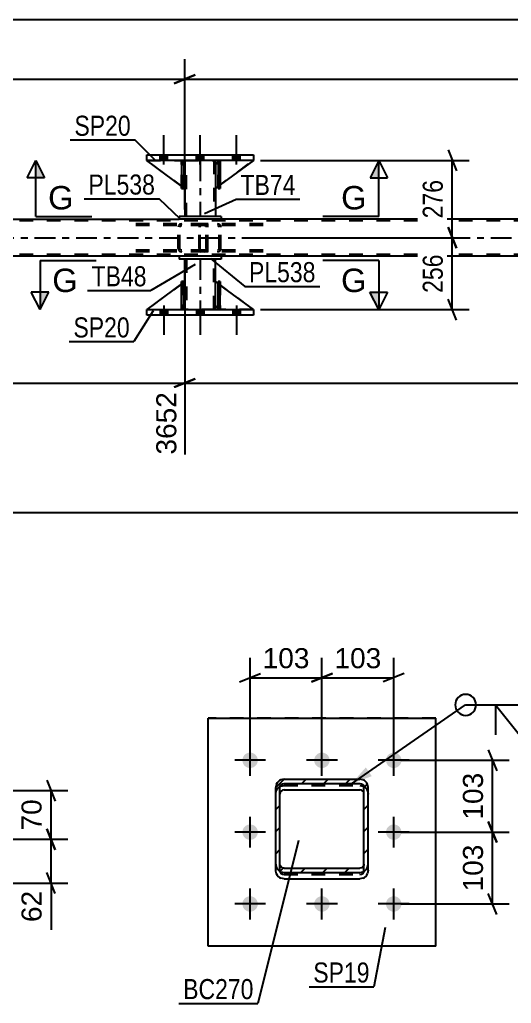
# Model space of a CAD drawing. Header units: millimetres. Extents: x 0 to 841, y 0 to 594.
# Drawn here: x 247.3 to 317.5, y 118 to 258.4 of the extents above; entities that cross this region are included whole.
import ezdxf

# ---------------------------------------------------------------- set-up
doc = ezdxf.new("R2010")
doc.units = ezdxf.units.MM
doc.linetypes.add('DXK_LINE_DOT2', pattern=[3.9198, 1.9599, -1.9599])
doc.linetypes.add('DXK_LINE_DOT3', pattern=[5.9187, 2.979, -0.9799, 0.9799, -0.9799])
doc.styles.add('Arial', font='ARIAL.TTF', dxfattribs={"height": 0.2})
doc.styles.add('Arial Narrow', font='ARIALN.TTF', dxfattribs={"height": 0.2})

# ---------------------------------------------------------------- blocks, each defined once
blk = doc.blocks.new('Part-317306913-5429 - 5330')
at = {"linetype": 'Continuous'}
h = blk.add_hatch(dxfattribs=at)
h.set_pattern_fill('', scale=0.7, style=0, pattern_type=0)
h.set_pattern_definition([(45, (285.0818, 149.9782), (-1.57154, 1.57154), [])])
h.paths.add_polyline_path([(295.88, 149.98), (285.08, 149.98), (284.62, 149.89), (284.23, 149.62), (283.97, 149.23), (283.88, 148.77), (283.88, 137.87), (283.97, 137.41), (284.23, 137.02), (284.62, 136.76), (285.08, 136.66), (295.88, 136.66), (296.34, 136.76), (296.73, 137.02), (296.99, 137.41), (297.08, 137.87), (297.08, 148.77), (296.99, 149.23), (296.73, 149.62), (296.34, 149.89)])
h.paths.add_polyline_path([(296.44, 149), (296.48, 148.77), (296.48, 137.87), (296.44, 137.64), (296.31, 137.45), (296.11, 137.32), (295.88, 137.27), (285.08, 137.27), (284.85, 137.32), (284.66, 137.45), (284.53, 137.64), (284.48, 137.87), (284.48, 148.77), (284.53, 149), (284.66, 149.2), (284.85, 149.33), (285.08, 149.37), (295.88, 149.37), (296.11, 149.33), (296.31, 149.2)])
at = {"color": 2, "linetype": 'Continuous'}
for p, q in [((283.97, 149.23), (283.88, 148.77)), ((284.48, 148.77), (284.53, 149)), ((284.53, 149), (284.66, 149.2)), ((285.08, 149.98), (284.62, 149.89)), ((284.66, 149.2), (284.85, 149.33)), ((284.85, 149.33), (285.08, 149.37)), ((285.08, 149.98), (295.88, 149.98)), ((285.08, 149.37), (295.88, 149.37)), ((296.34, 149.89), (295.88, 149.98)), ((295.88, 149.37), (296.11, 149.33)), ((296.11, 149.33), (296.31, 149.2)), ((296.31, 149.2), (296.44, 149)), ((296.44, 149), (296.48, 148.77)), ((297.08, 148.77), (296.99, 149.23)), ((283.88, 137.87), (283.88, 148.77)), ((284.48, 137.87), (284.48, 148.77)), ((284.53, 148.09), (284.48, 147.86)), ((284.66, 148.29), (284.53, 148.09)), ((284.85, 148.42), (284.66, 148.29)), ((285.08, 148.47), (284.85, 148.42)), ((285.08, 148.47), (295.88, 148.47)), ((296.11, 148.42), (295.88, 148.47)), ((296.31, 148.29), (296.11, 148.42)), ((296.44, 148.09), (296.31, 148.29)), ((296.48, 147.86), (296.44, 148.09)), ((296.48, 137.87), (296.48, 148.77)), ((297.08, 137.87), (297.08, 148.77)), ((283.88, 136.97), (283.88, 137.87)), ((283.88, 137.87), (283.97, 137.41)), ((284.53, 137.64), (284.48, 137.87)), ((284.66, 137.45), (284.53, 137.64)), ((296.44, 137.64), (296.31, 137.45)), ((296.48, 137.87), (296.44, 137.64)), ((296.99, 137.41), (297.08, 137.87)), ((297.08, 136.97), (297.08, 137.87)), ((283.97, 136.51), (283.88, 136.97)), ((284.62, 136.76), (285.08, 136.66)), ((284.85, 137.32), (284.66, 137.45)), ((285.08, 137.27), (284.85, 137.32)), ((285.08, 137.27), (295.88, 137.27)), ((285.08, 136.66), (295.88, 136.66)), ((296.11, 137.32), (295.88, 137.27)), ((295.88, 136.66), (296.34, 136.76)), ((296.31, 137.45), (296.11, 137.32)), ((297.08, 136.97), (296.99, 136.51)), ((285.08, 135.76), (284.62, 135.85)), ((285.08, 135.76), (295.88, 135.76)), ((296.34, 135.85), (295.88, 135.76))]:
    blk.add_line(p, q, dxfattribs=at)
at = {"color": 7, "linetype": 'DXK_LINE_DOT2'}
for p, q in [((284.62, 148.98), (285.08, 149.07)), ((285.08, 149.07), (295.88, 149.07)), ((295.88, 149.07), (296.34, 148.98)), ((283.88, 137.87), (283.88, 148.77)), ((283.88, 147.86), (283.97, 148.33)), ((284.48, 136.97), (284.48, 148.77)), ((296.48, 136.97), (296.48, 148.77)), ((296.99, 148.33), (297.08, 147.86)), ((297.08, 137.87), (297.08, 148.77)), ((284.48, 136.97), (284.53, 136.74)), ((284.53, 136.74), (284.66, 136.54)), ((284.66, 136.54), (284.85, 136.41)), ((284.85, 136.41), (285.08, 136.36)), ((285.08, 136.36), (295.88, 136.36)), ((295.88, 136.36), (296.11, 136.41)), ((296.11, 136.41), (296.31, 136.54)), ((296.31, 136.54), (296.44, 136.74)), ((296.44, 136.74), (296.48, 136.97))]:
    blk.add_line(p, q, dxfattribs=at)
at = {"color": 2, "linetype": 'Continuous'}
for centre, start, end in [((285.09, 148.77), 112.7469, 157.7454), ((295.88, 148.77), 22.2546, 67.2531), ((285.09, 137.87), 202.2546, 247.2531), ((285.09, 136.96), 202.2546, 247.2531), ((295.88, 137.87), 292.7469, 337.7454), ((295.88, 136.96), 292.7469, 337.7454)]:
    blk.add_arc(centre, 1.21, start, end, dxfattribs=at)
at = {"color": 7, "linetype": 'DXK_LINE_DOT2'}
for centre, start, end in [((285.09, 147.87), 112.7469, 157.7454), ((295.88, 147.87), 22.2546, 67.2531)]:
    blk.add_arc(centre, 1.21, start, end, dxfattribs=at)
blk = doc.blocks.new('Part-317306913-5342 - 5330')
at = {"color": 2, "linetype": 'Continuous'}
for p, q in [((274.23, 158.67), (306.73, 158.67)), ((274.23, 126.17), (274.23, 158.67)), ((306.73, 126.17), (306.73, 158.67)), ((306.73, 126.17), (274.23, 126.17))]:
    blk.add_line(p, q, dxfattribs=at)
at = {"color": 7, "linetype": 'DXK_LINE_DOT2'}
for p, q in [((306.73, 158.67), (274.23, 158.67)), ((306.73, 126.17), (274.23, 126.17))]:
    blk.add_line(p, q, dxfattribs=at)
blk = doc.blocks.new('Bolt-317306913-5435 - 5330')
at = {"linetype": 'Continuous'}
for points in [[(280.23, 151.57, -1), (280.23, 153.77, -1)], [(290.48, 151.57, -1), (290.48, 153.77, -1)], [(300.73, 151.57, -1), (300.73, 153.77, -1)], [(280.23, 141.32, -1), (280.23, 143.52, -1)], [(300.73, 141.32, -1), (300.73, 143.52, -1)], [(280.23, 131.07, -1), (280.23, 133.27, -1)], [(290.48, 131.07, -1), (290.48, 133.27, -1)], [(300.73, 131.07, -1), (300.73, 133.27, -1)]]:
    blk.add_hatch(color=1, dxfattribs=at).paths.add_polyline_path(points)
at = {"color": 1, "linetype": 'Continuous'}
for p, q in [((280.23, 150.47), (280.23, 154.87)), ((290.48, 150.47), (290.48, 154.87)), ((300.73, 150.47), (300.73, 154.87)), ((282.43, 152.67), (278.03, 152.67)), ((292.68, 152.67), (288.28, 152.67)), ((302.93, 152.67), (298.53, 152.67)), ((280.23, 140.22), (280.23, 144.62)), ((300.73, 140.22), (300.73, 144.62)), ((282.43, 142.42), (278.03, 142.42)), ((302.93, 142.42), (298.53, 142.42)), ((280.23, 129.97), (280.23, 134.37)), ((290.48, 129.97), (290.48, 134.37)), ((300.73, 129.97), (300.73, 134.37)), ((282.43, 132.17), (278.03, 132.17)), ((292.68, 132.17), (288.28, 132.17)), ((302.93, 132.17), (298.53, 132.17))]:
    blk.add_line(p, q, dxfattribs=at)
blk = doc.blocks.new('Part-317306913-3994 - 3966')
at = {"color": 7, "linetype": 'DXK_LINE_DOT2'}
for p, q in [((273.71, 229.23), (262.85, 229.23)), ((273.71, 228.99), (262.85, 228.99)), ((270, 228.93), (269.96, 228.75)), ((270.22, 228.75), (270.24, 228.84)), ((270.24, 228.84), (270.29, 228.92)), ((270.47, 229.23), (270.28, 229.19)), ((270.29, 228.92), (270.37, 228.97)), ((270.37, 228.97), (270.47, 228.99)), ((273.9, 229.19), (273.71, 229.23)), ((273.71, 228.99), (273.81, 228.97)), ((273.81, 228.97), (273.89, 228.92)), ((273.89, 228.92), (273.94, 228.84)), ((273.94, 228.84), (273.96, 228.75)), ((274.22, 228.75), (274.18, 228.93)), ((269.96, 225.71), (269.96, 228.75)), ((270.22, 225.71), (270.22, 228.75)), ((273.96, 225.71), (273.96, 228.75)), ((274.22, 225.71), (274.22, 228.75)), ((273.71, 225.47), (262.85, 225.47)), ((273.71, 225.23), (262.85, 225.23)), ((269.96, 225.71), (270, 225.52)), ((270.24, 225.62), (270.22, 225.71)), ((270.29, 225.54), (270.24, 225.62)), ((270.28, 225.26), (270.47, 225.23)), ((270.37, 225.49), (270.29, 225.54)), ((270.47, 225.47), (270.37, 225.49)), ((273.81, 225.49), (273.71, 225.47)), ((273.71, 225.23), (273.9, 225.26)), ((273.89, 225.54), (273.81, 225.49)), ((273.94, 225.62), (273.89, 225.54)), ((273.96, 225.71), (273.94, 225.62)), ((274.18, 225.52), (274.22, 225.71))]:
    blk.add_line(p, q, dxfattribs=at)
for centre, start, end in [((270.45, 228.73), 110.7583, 155.6801), ((273.73, 228.73), 24.3199, 69.2417), ((270.45, 225.73), 204.3199, 249.2417), ((273.73, 225.73), 290.7583, 335.6801)]:
    blk.add_arc(centre, 0.496, start, end, dxfattribs=at)
blk = doc.blocks.new('Part-317306913-4002 - 3966')
at = {"color": 7, "linetype": 'DXK_LINE_DOT2'}
for p, q in [((272.98, 228.93), (272.96, 228.75)), ((273.03, 229.09), (272.98, 228.93)), ((273.12, 229.19), (273.03, 229.09)), ((273.09, 228.75), (273.1, 228.84)), ((273.1, 228.84), (273.13, 228.92)), ((273.23, 229.23), (273.12, 229.19)), ((273.13, 228.92), (273.17, 228.97)), ((273.17, 228.97), (273.23, 228.99)), ((282.09, 229.23), (273.23, 229.23)), ((282.09, 228.99), (273.23, 228.99)), ((274.22, 228.99), (274.22, 229.23)), ((275.75, 229.19), (275.56, 229.23)), ((275.56, 228.99), (275.66, 228.97)), ((275.66, 228.97), (275.74, 228.92)), ((275.74, 228.92), (275.79, 228.84)), ((275.79, 228.84), (275.81, 228.75)), ((276.06, 228.75), (276.03, 228.93)), ((272.96, 225.71), (272.96, 228.75)), ((273.09, 225.71), (273.09, 228.75)), ((275.81, 225.71), (275.81, 228.75)), ((276.06, 225.71), (276.06, 228.75)), ((272.96, 225.71), (272.98, 225.52)), ((272.98, 225.52), (273.03, 225.37)), ((273.03, 225.37), (273.12, 225.26)), ((273.1, 225.62), (273.09, 225.71)), ((273.13, 225.54), (273.1, 225.62)), ((273.12, 225.26), (273.23, 225.23)), ((273.17, 225.49), (273.13, 225.54)), ((273.23, 225.47), (273.17, 225.49)), ((282.09, 225.47), (273.23, 225.47)), ((282.09, 225.23), (273.23, 225.23)), ((274.22, 225.23), (274.22, 225.47)), ((275.66, 225.49), (275.56, 225.47)), ((275.56, 225.23), (275.75, 225.26)), ((275.74, 225.54), (275.66, 225.49)), ((275.79, 225.62), (275.74, 225.54)), ((275.81, 225.71), (275.79, 225.62)), ((276.03, 225.52), (276.06, 225.71))]:
    blk.add_line(p, q, dxfattribs=at)
for centre, start, end in [((275.58, 228.73), 23.8494, 68.8059), ((275.58, 225.72), 291.1941, 336.1506)]:
    blk.add_arc(centre, 0.492, start, end, dxfattribs=at)
blk = doc.blocks.new('Part-317306913-4006 - 3966')
at = {"color": 2, "linetype": 'Continuous'}
for p, q in [((275.98, 238.27), (275.66, 238.27)), ((275.66, 238.27), (275.66, 234.27)), ((275.98, 238.27), (275.98, 238.27)), ((275.98, 238.27), (275.98, 234.27)), ((275.98, 234.27), (275.66, 234.27))]:
    blk.add_line(p, q, dxfattribs=at)
at = {"color": 7, "linetype": 'DXK_LINE_DOT2'}
for p, q in [((275.66, 238.27), (275.66, 237.67)), ((275.66, 238.27), (275.66, 238.27)), ((275.98, 237.67), (275.66, 237.67)), ((275.66, 237.67), (275.66, 234.27)), ((275.98, 237.67), (275.98, 238.27)), ((275.98, 238.27), (275.98, 238.27)), ((275.98, 234.27), (275.98, 237.67))]:
    blk.add_line(p, q, dxfattribs=at)
blk = doc.blocks.new('Part-317306913-4007 - 3966')
at = {"color": 2, "linetype": 'Continuous'}
for p, q in [((270.78, 238.27), (270.46, 238.27)), ((270.46, 238.27), (270.46, 234.27)), ((270.78, 238.27), (270.78, 238.27)), ((270.78, 238.27), (270.78, 234.27)), ((270.78, 234.27), (270.46, 234.27))]:
    blk.add_line(p, q, dxfattribs=at)
at = {"color": 7, "linetype": 'DXK_LINE_DOT2'}
for p, q in [((270.46, 238.27), (270.46, 237.67)), ((270.46, 238.27), (270.46, 238.27)), ((270.78, 237.67), (270.46, 237.67)), ((270.46, 237.67), (270.46, 234.27)), ((270.78, 237.67), (270.78, 238.27)), ((270.78, 238.27), (270.78, 238.27)), ((270.78, 234.27), (270.78, 237.67))]:
    blk.add_line(p, q, dxfattribs=at)
blk = doc.blocks.new('Part-317306913-4008 - 3966')
at = {"color": 7, "linetype": 'DXK_LINE_DOT2'}
for p, q in [((275.66, 237.67), (275.66, 238.27)), ((275.66, 238.27), (275.66, 238.27)), ((275.66, 238.27), (275.66, 234.27)), ((275.66, 238.27), (275.98, 238.27)), ((275.66, 234.27), (275.66, 237.67)), ((275.66, 237.67), (275.98, 237.67)), ((275.98, 238.27), (275.98, 237.67)), ((275.98, 234.27), (275.98, 238.27)), ((275.98, 237.67), (275.98, 234.27)), ((275.66, 234.27), (275.98, 234.27))]:
    blk.add_line(p, q, dxfattribs=at)
blk = doc.blocks.new('Part-317306913-4009 - 3966')
at = {"color": 7, "linetype": 'DXK_LINE_DOT2'}
for p, q in [((270.46, 237.67), (270.46, 238.27)), ((270.46, 238.27), (270.46, 238.27)), ((270.46, 238.27), (270.46, 234.27)), ((270.46, 238.27), (270.78, 238.27)), ((270.46, 234.27), (270.46, 237.67)), ((270.46, 237.67), (270.78, 237.67)), ((270.78, 238.27), (270.78, 237.67)), ((270.78, 234.27), (270.78, 238.27)), ((270.78, 237.67), (270.78, 234.27)), ((270.46, 234.27), (270.78, 234.27))]:
    blk.add_line(p, q, dxfattribs=at)
blk = doc.blocks.new('Part-317306913-4074 - 3966')
at = {"color": 7, "linetype": 'DXK_LINE_DOT2'}
for p, q in [((270.78, 220.99), (270.46, 220.99)), ((270.46, 217.59), (270.46, 220.99)), ((270.46, 216.99), (270.46, 220.99)), ((270.78, 220.99), (270.78, 217.59)), ((270.78, 216.99), (270.78, 220.99)), ((270.78, 217.59), (270.46, 217.59)), ((270.46, 216.99), (270.46, 217.59)), ((270.78, 217.59), (270.78, 216.99)), ((270.78, 216.99), (270.46, 216.99)), ((270.78, 216.99), (270.78, 216.99))]:
    blk.add_line(p, q, dxfattribs=at)
blk = doc.blocks.new('Part-317306913-4010 - 3966')
at = {"color": 2, "linetype": 'Continuous'}
for p, q in [((270.46, 234.6), (265.5, 238.27)), ((270.46, 238.11), (270.3, 238.27)), ((270.9, 237.67), (270.78, 237.79)), ((270.9, 237.67), (270.9, 237.67)), ((270.9, 234.27), (270.9, 237.67)), ((270.78, 234.36), (270.9, 234.27)), ((270.9, 234.27), (270.9, 234.27))]:
    blk.add_line(p, q, dxfattribs=at)
at = {"color": 7, "linetype": 'DXK_LINE_DOT2'}
for p, q in [((270.3, 238.27), (265.5, 238.27)), ((265.5, 238.27), (265.5, 238.27)), ((270.3, 238.27), (270.9, 237.67)), ((270.78, 237.79), (270.46, 238.11)), ((270.9, 237.67), (270.9, 234.27)), ((270.78, 234.36), (270.46, 234.6))]:
    blk.add_line(p, q, dxfattribs=at)
blk = doc.blocks.new('Part-317306913-4075 - 3966')
at = {"color": 2, "linetype": 'Continuous'}
for p, q in [((270.46, 220.66), (265.5, 216.99)), ((270.9, 220.99), (270.78, 220.89)), ((270.9, 217.59), (270.9, 220.99)), ((270.9, 217.59), (270.78, 217.46)), ((270.9, 217.59), (270.9, 217.59)), ((270.46, 217.14), (270.3, 216.99))]:
    blk.add_line(p, q, dxfattribs=at)
at = {"color": 7, "linetype": 'DXK_LINE_DOT2'}
for p, q in [((270.78, 220.89), (270.46, 220.66)), ((270.9, 217.59), (270.9, 220.99)), ((270.9, 217.59), (270.3, 216.99)), ((265.5, 216.99), (265.5, 216.99)), ((265.5, 216.99), (270.3, 216.99)), ((270.78, 217.46), (270.46, 217.14))]:
    blk.add_line(p, q, dxfattribs=at)
blk = doc.blocks.new('Part-317306913-4011 - 3966')
at = {"color": 7, "linetype": 'DXK_LINE_DOT2'}
for p, q in [((270.9, 234.27), (265.5, 238.27)), ((265.5, 238.27), (270.3, 238.27)), ((270.3, 238.27), (270.9, 237.67)), ((270.9, 237.67), (270.3, 238.27)), ((270.9, 237.67), (270.9, 234.27)), ((270.9, 237.67), (270.9, 237.67)), ((270.9, 237.67), (270.9, 234.27))]:
    blk.add_line(p, q, dxfattribs=at)
blk = doc.blocks.new('Part-317306913-4076 - 3966')
at = {"color": 7, "linetype": 'DXK_LINE_DOT2'}
for p, q in [((270.9, 220.99), (265.5, 216.99)), ((270.9, 217.59), (270.9, 220.99)), ((270.9, 220.99), (270.9, 217.59)), ((270.3, 216.99), (270.9, 217.59)), ((270.9, 217.59), (270.3, 216.99)), ((270.9, 217.59), (270.9, 217.59)), ((265.5, 216.99), (270.3, 216.99))]:
    blk.add_line(p, q, dxfattribs=at)
blk = doc.blocks.new('Part-317306913-4077 - 3966')
at = {"color": 2, "linetype": 'Continuous'}
for p, q in [((275.3, 217.59), (275.3, 220.99)), ((275.3, 220.99), (275.66, 220.73)), ((280.7, 216.99), (275.98, 220.49)), ((275.66, 217.23), (275.3, 217.59))]:
    blk.add_line(p, q, dxfattribs=at)
at = {"color": 7, "linetype": 'DXK_LINE_DOT2'}
for p, q in [((275.98, 220.49), (275.66, 220.73)), ((275.66, 217.23), (275.9, 216.99)), ((275.9, 216.99), (280.7, 216.99))]:
    blk.add_line(p, q, dxfattribs=at)
blk = doc.blocks.new('Part-317306913-4078 - 3966')
at = {"color": 7, "linetype": 'DXK_LINE_DOT2'}
for p, q in [((275.3, 217.59), (275.3, 220.99)), ((275.3, 220.99), (280.7, 216.99)), ((275.9, 216.99), (275.3, 217.59)), ((280.7, 216.99), (275.9, 216.99))]:
    blk.add_line(p, q, dxfattribs=at)
blk = doc.blocks.new('Part-317306913-4083 - 3966')
at = {"color": 2, "linetype": 'Continuous'}
for p, q in [((270.9, 238.27), (270.9, 237.67)), ((275.3, 238.27), (275.3, 237.67)), ((270.9, 234.27), (270.9, 230.27)), ((275.3, 234.27), (275.3, 230.27))]:
    blk.add_line(p, q, dxfattribs=at)
at = {"color": 7, "linetype": 'DXK_LINE_DOT2'}
for p, q in [((270.9, 238.27), (275.3, 238.27)), ((270.9, 237.67), (270.9, 234.27)), ((271.14, 230.27), (271.14, 238.27)), ((275.06, 238.27), (275.06, 230.27)), ((275.3, 237.67), (275.3, 234.27)), ((275.3, 230.27), (270.9, 230.27))]:
    blk.add_line(p, q, dxfattribs=at)
at = {"color": 7, "linetype": 'DXK_LINE_DOT3'}
blk.add_line((273.1, 238.27), (273.1, 230.27), dxfattribs=at)
blk = doc.blocks.new('Part-317306913-4114 - 3966')
at = {"color": 2, "linetype": 'Continuous'}
for p, q in [((276.1, 230.27), (270.1, 230.27)), ((270.1, 230.27), (270.1, 229.87)), ((276.1, 230.27), (276.1, 229.87)), ((276.1, 229.87), (270.1, 229.87))]:
    blk.add_line(p, q, dxfattribs=at)
blk = doc.blocks.new('Part-317306913-4119 - 3966')
at = {"color": 2, "linetype": 'Continuous'}
for p, q in [((276.1, 224.59), (270.1, 224.59)), ((270.1, 224.59), (270.1, 224.19)), ((276.1, 224.59), (276.1, 224.19)), ((276.1, 224.19), (270.1, 224.19))]:
    blk.add_line(p, q, dxfattribs=at)
blk = doc.blocks.new('Part-317306913-4124 - 3966')
at = {"color": 2, "linetype": 'Continuous'}
for p, q in [((270.9, 220.99), (270.9, 224.19)), ((275.3, 220.99), (275.3, 224.19)), ((270.9, 216.99), (270.9, 217.59)), ((275.3, 217.59), (275.3, 216.99))]:
    blk.add_line(p, q, dxfattribs=at)
at = {"color": 7, "linetype": 'DXK_LINE_DOT2'}
for p, q in [((275.3, 224.19), (270.9, 224.19)), ((271.14, 224.19), (271.14, 216.99)), ((275.06, 216.99), (275.06, 224.19)), ((270.9, 217.59), (270.9, 220.99)), ((275.3, 217.59), (275.3, 220.99)), ((275.3, 216.99), (270.9, 216.99))]:
    blk.add_line(p, q, dxfattribs=at)
at = {"color": 7, "linetype": 'DXK_LINE_DOT3'}
blk.add_line((273.1, 224.19), (273.1, 216.99), dxfattribs=at)
blk = doc.blocks.new('Part-317306913-4125 - 3966')
at = {"color": 2, "linetype": 'Continuous'}
for p, q in [((275.66, 216.99), (275.66, 220.99)), ((275.66, 220.99), (275.98, 220.99)), ((275.98, 216.99), (275.98, 220.99)), ((275.66, 216.99), (275.66, 216.99)), ((275.98, 216.99), (275.66, 216.99))]:
    blk.add_line(p, q, dxfattribs=at)
at = {"color": 7, "linetype": 'DXK_LINE_DOT2'}
for p, q in [((275.66, 220.99), (275.66, 217.59)), ((275.98, 217.59), (275.98, 220.99)), ((275.66, 217.59), (275.66, 216.99)), ((275.66, 217.59), (275.98, 217.59)), ((275.98, 216.99), (275.98, 217.59)), ((275.66, 216.99), (275.66, 216.99)), ((275.66, 216.99), (275.66, 216.99)), ((275.98, 216.99), (275.98, 216.99))]:
    blk.add_line(p, q, dxfattribs=at)
blk = doc.blocks.new('Part-317306913-4126 - 3966')
at = {"color": 2, "linetype": 'Continuous'}
for p, q in [((270.46, 216.99), (270.46, 220.99)), ((270.46, 220.99), (270.78, 220.99)), ((270.78, 216.99), (270.78, 220.99)), ((270.46, 216.99), (270.46, 216.99)), ((270.78, 216.99), (270.46, 216.99))]:
    blk.add_line(p, q, dxfattribs=at)
at = {"color": 7, "linetype": 'DXK_LINE_DOT2'}
for p, q in [((270.46, 220.99), (270.46, 217.59)), ((270.78, 217.59), (270.78, 220.99)), ((270.46, 217.59), (270.46, 216.99)), ((270.46, 217.59), (270.78, 217.59)), ((270.78, 216.99), (270.78, 217.59)), ((270.46, 216.99), (270.46, 216.99)), ((270.46, 216.99), (270.46, 216.99)), ((270.78, 216.99), (270.78, 216.99))]:
    blk.add_line(p, q, dxfattribs=at)
blk = doc.blocks.new('Part-317306913-4127 - 3966')
at = {"color": 7, "linetype": 'DXK_LINE_DOT2'}
for p, q in [((275.98, 220.99), (275.66, 220.99)), ((275.66, 217.59), (275.66, 220.99)), ((275.66, 216.99), (275.66, 220.99)), ((275.98, 220.99), (275.98, 217.59)), ((275.98, 216.99), (275.98, 220.99)), ((275.98, 217.59), (275.66, 217.59)), ((275.66, 216.99), (275.66, 217.59)), ((275.98, 217.59), (275.98, 216.99)), ((275.98, 216.99), (275.66, 216.99)), ((275.98, 216.99), (275.98, 216.99))]:
    blk.add_line(p, q, dxfattribs=at)
blk = doc.blocks.new('Part-317306913-4128 - 3966')
at = {"color": 2, "linetype": 'Continuous'}
for p, q in [((275.66, 238.02), (275.3, 237.67)), ((275.3, 237.67), (275.3, 234.27)), ((280.7, 238.27), (275.98, 234.77)), ((275.3, 234.27), (275.66, 234.53))]:
    blk.add_line(p, q, dxfattribs=at)
at = {"color": 7, "linetype": 'DXK_LINE_DOT2'}
for p, q in [((275.9, 238.27), (275.66, 238.02)), ((280.7, 238.27), (275.9, 238.27)), ((280.7, 238.27), (280.7, 238.27)), ((280.7, 238.27), (280.7, 238.27)), ((275.98, 234.77), (275.66, 234.53))]:
    blk.add_line(p, q, dxfattribs=at)
blk = doc.blocks.new('Part-317306913-4129 - 3966')
at = {"color": 7, "linetype": 'DXK_LINE_DOT2'}
for p, q in [((275.9, 238.27), (275.3, 237.67)), ((275.3, 234.27), (280.7, 238.27)), ((275.3, 237.67), (275.3, 234.27)), ((280.7, 238.27), (275.9, 238.27))]:
    blk.add_line(p, q, dxfattribs=at)
blk = doc.blocks.new('Part-317306913-4134 - 3966')
at = {"color": 2, "linetype": 'Continuous'}
for p, q in [((265.5, 216.99), (265.5, 216.99)), ((265.5, 216.19), (265.5, 216.99)), ((265.5, 216.99), (280.7, 216.99)), ((265.5, 216.19), (265.5, 216.19)), ((280.7, 216.19), (265.5, 216.19)), ((280.7, 216.99), (280.7, 216.99)), ((280.7, 216.99), (280.7, 216.19)), ((280.7, 216.19), (280.7, 216.19))]:
    blk.add_line(p, q, dxfattribs=at)
at = {"color": 7, "linetype": 'DXK_LINE_DOT2'}
for p, q in [((265.5, 216.19), (265.5, 216.99)), ((280.7, 216.99), (280.7, 216.19))]:
    blk.add_line(p, q, dxfattribs=at)
blk = doc.blocks.new('Part-317306913-4139 - 3966')
at = {"color": 2, "linetype": 'Continuous'}
for p, q in [((265.5, 238.27), (265.5, 239.07)), ((265.5, 239.07), (280.7, 239.07)), ((280.7, 239.07), (280.7, 238.27)), ((280.7, 238.27), (265.5, 238.27))]:
    blk.add_line(p, q, dxfattribs=at)
blk = doc.blocks.new('Part-317306913-4186 - 3966')
at = {"color": 2, "linetype": 'Continuous'}
for p, q in [((124.89, 229.87), (270.1, 229.87)), ((440.37, 229.87), (276.1, 229.87)), ((707.89, 224.59), (124.89, 224.59))]:
    blk.add_line(p, q, dxfattribs=at)
at = {"color": 7, "linetype": 'DXK_LINE_DOT2'}
for p, q in [((707.89, 229.63), (124.89, 229.63)), ((276.1, 229.87), (270.1, 229.87)), ((707.89, 224.83), (124.89, 224.83))]:
    blk.add_line(p, q, dxfattribs=at)
at = {"color": 7, "linetype": 'DXK_LINE_DOT3'}
blk.add_line((125.18, 227.23), (707.89, 227.23), dxfattribs=at)
blk = doc.blocks.new('Bolt-317306913-4244 - 3966')
at = {"linetype": 'Continuous'}
for points in [[(267.38, 216.19), (268.42, 216.19), (268.42, 216.99), (267.38, 216.99)], [(267.38, 216.19), (268.42, 216.19), (268.42, 216.99), (267.38, 216.99)], [(267.38, 216.19), (268.42, 216.19), (268.42, 216.99), (267.38, 216.99)], [(272.58, 216.19), (273.62, 216.19), (273.62, 216.99), (272.58, 216.99)], [(272.58, 216.19), (273.62, 216.19), (273.62, 216.99), (272.58, 216.99)], [(277.78, 216.19), (278.82, 216.19), (278.82, 216.99), (277.78, 216.99)], [(277.78, 216.19), (278.82, 216.19), (278.82, 216.99), (277.78, 216.99)], [(277.78, 216.19), (278.82, 216.19), (278.82, 216.99), (277.78, 216.99)]]:
    blk.add_hatch(color=1, dxfattribs=at).paths.add_polyline_path(points)
at = {"color": 1, "linetype": 'Continuous'}
for p, q in [((267.9, 217.59), (267.9, 213.39)), ((267.9, 217.59), (267.9, 213.39)), ((267.9, 217.59), (267.9, 213.39)), ((273.1, 217.59), (273.1, 213.39)), ((273.1, 217.59), (273.1, 213.39)), ((278.3, 217.59), (278.3, 213.39)), ((278.3, 217.59), (278.3, 213.39)), ((278.3, 217.59), (278.3, 213.39)), ((267.38, 216.99), (267.38, 216.19)), ((267.38, 216.99), (267.38, 216.19)), ((267.38, 216.99), (267.38, 216.19)), ((268.42, 216.99), (268.42, 216.19)), ((268.42, 216.99), (268.42, 216.19)), ((268.42, 216.99), (268.42, 216.19)), ((272.58, 216.99), (272.58, 216.19)), ((272.58, 216.99), (272.58, 216.19)), ((273.62, 216.99), (273.62, 216.19)), ((273.62, 216.99), (273.62, 216.19)), ((277.78, 216.99), (277.78, 216.19)), ((277.78, 216.99), (277.78, 216.19)), ((277.78, 216.99), (277.78, 216.19)), ((278.82, 216.99), (278.82, 216.19)), ((278.82, 216.99), (278.82, 216.19)), ((278.82, 216.99), (278.82, 216.19))]:
    blk.add_line(p, q, dxfattribs=at)
blk = doc.blocks.new('Bolt-317306913-4245 - 3966')
at = {"linetype": 'Continuous'}
for points in [[(268.42, 239.07), (267.38, 239.07), (267.38, 238.27), (268.42, 238.27)], [(268.42, 239.07), (267.38, 239.07), (267.38, 238.27), (268.42, 238.27)], [(268.42, 239.07), (267.38, 239.07), (267.38, 238.27), (268.42, 238.27)], [(273.62, 239.07), (272.58, 239.07), (272.58, 238.27), (273.62, 238.27)], [(273.62, 239.07), (272.58, 239.07), (272.58, 238.27), (273.62, 238.27)], [(278.82, 239.07), (277.78, 239.07), (277.78, 238.27), (278.82, 238.27)], [(278.82, 239.07), (277.78, 239.07), (277.78, 238.27), (278.82, 238.27)], [(278.82, 239.07), (277.78, 239.07), (277.78, 238.27), (278.82, 238.27)]]:
    blk.add_hatch(color=1, dxfattribs=at).paths.add_polyline_path(points)
at = {"color": 1, "linetype": 'Continuous'}
for p, q in [((267.9, 237.67), (267.9, 241.87)), ((267.9, 237.67), (267.9, 241.87)), ((267.9, 237.67), (267.9, 241.87)), ((273.1, 237.67), (273.1, 241.87)), ((273.1, 237.67), (273.1, 241.87)), ((278.3, 237.67), (278.3, 241.87)), ((278.3, 237.67), (278.3, 241.87)), ((278.3, 237.67), (278.3, 241.87)), ((267.38, 238.27), (267.38, 239.07)), ((267.38, 238.27), (267.38, 239.07)), ((267.38, 238.27), (267.38, 239.07)), ((268.42, 238.27), (268.42, 239.07)), ((268.42, 238.27), (268.42, 239.07)), ((268.42, 238.27), (268.42, 239.07)), ((272.58, 238.27), (272.58, 239.07)), ((272.58, 238.27), (272.58, 239.07)), ((273.62, 238.27), (273.62, 239.07)), ((273.62, 238.27), (273.62, 239.07)), ((277.78, 238.27), (277.78, 239.07)), ((277.78, 238.27), (277.78, 239.07)), ((277.78, 238.27), (277.78, 239.07)), ((278.82, 238.27), (278.82, 239.07)), ((278.82, 238.27), (278.82, 239.07)), ((278.82, 238.27), (278.82, 239.07))]:
    blk.add_line(p, q, dxfattribs=at)
blk = doc.blocks.new('StraightDimension-317306913-5507 - 5330')
at = {"color": 7, "linetype": 'Continuous'}
for p, q in [((290.48, 153.67), (290.48, 167.31)), ((300.73, 153.67), (300.73, 167.31)), ((288.98, 163.86), (291.98, 165.06)), ((290.48, 164.46), (300.73, 164.46)), ((302.23, 165.06), (299.23, 163.86))]:
    blk.add_line(p, q, dxfattribs=at)
at = {"color": 0}
blk.add_wipeout([(299.54, 165.21), (299.54, 169.41), (291.67, 169.41), (291.67, 165.21)], dxfattribs=at)
at = {"color": 3, "style": 'Arial'}
blk.add_text('103', height=2.865, dxfattribs=at).set_placement((292.27, 165.81))
blk = doc.blocks.new('StraightDimension-317306913-5508 - 5330')
at = {"color": 7, "linetype": 'Continuous'}
for p, q in [((280.23, 153.67), (280.23, 167.31)), ((290.48, 153.67), (290.48, 167.31)), ((278.73, 163.86), (281.73, 165.06)), ((280.23, 164.46), (290.48, 164.46)), ((291.98, 165.06), (288.98, 163.86))]:
    blk.add_line(p, q, dxfattribs=at)
at = {"color": 0}
blk.add_wipeout([(289.29, 165.21), (289.29, 169.41), (281.42, 169.41), (281.42, 165.21)], dxfattribs=at)
at = {"color": 3, "style": 'Arial'}
blk.add_text('103', height=2.865, dxfattribs=at).set_placement((282.02, 165.81))
blk = doc.blocks.new('StraightDimension-317306913-5532 - 5330')
at = {"color": 7, "linetype": 'Continuous'}
for p, q in [((314.22, 154.17), (315.42, 151.17)), ((301.73, 152.67), (317.22, 152.67)), ((314.82, 142.42), (314.82, 152.67)), ((315.42, 140.92), (314.22, 143.92)), ((301.73, 142.42), (317.22, 142.42))]:
    blk.add_line(p, q, dxfattribs=at)
at = {"color": 0}
blk.add_wipeout([(314.07, 151.48), (309.87, 151.48), (309.87, 143.61), (314.07, 143.61)], dxfattribs=at)
at = {"color": 3, "style": 'Arial'}
blk.add_text('103', height=2.865, rotation=90.0002, dxfattribs=at).set_placement((313.47, 144.21))
blk = doc.blocks.new('StraightDimension-317306913-5533 - 5330')
at = {"color": 7, "linetype": 'Continuous'}
for p, q in [((314.22, 143.92), (315.42, 140.92)), ((301.73, 142.42), (317.22, 142.42)), ((314.82, 132.17), (314.82, 142.42)), ((315.42, 130.67), (314.22, 133.67)), ((301.73, 132.17), (317.22, 132.17))]:
    blk.add_line(p, q, dxfattribs=at)
at = {"color": 0}
blk.add_wipeout([(314.07, 141.23), (309.87, 141.23), (309.87, 133.36), (314.07, 133.36)], dxfattribs=at)
at = {"color": 3, "style": 'Arial'}
blk.add_text('103', height=2.865, rotation=90.0002, dxfattribs=at).set_placement((313.47, 133.96))
blk = doc.blocks.new('StraightDimension-317306913-24555 - 3966')
at = {"color": 7, "linetype": 'Continuous'}
for p, q in [((308.48, 228.73), (309.68, 225.73)), ((280.2, 227.23), (311.48, 227.23)), ((309.08, 216.99), (309.08, 227.23)), ((309.68, 215.49), (308.48, 218.49)), ((281.7, 216.99), (311.48, 216.99))]:
    blk.add_line(p, q, dxfattribs=at)
at = {"color": 0}
blk.add_wipeout([(308.33, 225.45), (304.13, 225.45), (304.13, 218.77), (308.33, 218.77)], dxfattribs=at)
at = {"color": 3, "style": 'Arial Narrow'}
blk.add_text('256', height=2.863, rotation=90.0002, dxfattribs=at).set_placement((307.73, 219.37))
blk = doc.blocks.new('StraightDimension-317306913-4271 - 3966')
at = {"color": 7, "linetype": 'Continuous'}
blk.add_line((124.33, 258.36), (716.51, 258.36), dxfattribs=at)
blk = doc.blocks.new('StraightDimension-317306913-4323 - 3966')
at = {"color": 7, "linetype": 'Continuous'}
for p, q in [((270.9, 231.27), (270.9, 252.72)), ((272.4, 250.47), (269.4, 249.27)), ((270.9, 249.87), (441.17, 249.87))]:
    blk.add_line(p, q, dxfattribs=at)
blk = doc.blocks.new('StraightDimension-317306913-4454 - 3966')
at = {"color": 7, "linetype": 'Continuous'}
blk.add_line((123.69, 188.01), (717.15, 188.01), dxfattribs=at)
blk = doc.blocks.new('StraightDimension-317306913-4333 - 3966')
at = {"color": 7, "linetype": 'Continuous'}
for p, q in [((124.83, 230), (124.83, 252.72)), ((270.9, 231.27), (270.9, 252.72)), ((126.33, 250.47), (123.33, 249.27)), ((124.83, 249.87), (270.9, 249.87)), ((269.4, 249.27), (272.4, 250.47))]:
    blk.add_line(p, q, dxfattribs=at)
at = {"color": 0}
blk.add_wipeout([(202.91, 250.62), (202.91, 254.82), (192.82, 254.82), (192.82, 250.62)], dxfattribs=at)
at = {"color": 3, "style": 'Arial'}
blk.add_text('3652', height=2.865, dxfattribs=at).set_placement((193.42, 251.22))
blk = doc.blocks.new('StraightDimension-317306913-4367 - 3966')
at = {"color": 7, "linetype": 'Continuous'}
for p, q in [((270.9, 223.19), (270.9, 196.3)), ((272.4, 207.1), (269.4, 205.9)), ((270.9, 206.5), (441.17, 206.5))]:
    blk.add_line(p, q, dxfattribs=at)
blk = doc.blocks.new('StraightDimension-317306913-4377 - 3966')
at = {"color": 7, "linetype": 'Continuous'}
for p, q in [((124.83, 224.07), (124.83, 202.97)), ((270.9, 223.19), (270.9, 196.3)), ((126.33, 207.1), (123.33, 205.9)), ((124.83, 206.5), (270.9, 206.5)), ((269.4, 205.9), (272.4, 207.1))]:
    blk.add_line(p, q, dxfattribs=at)
at = {"color": 0}
blk.add_wipeout([(202.91, 207.25), (202.91, 211.45), (192.82, 211.45), (192.82, 207.25)], dxfattribs=at)
at = {"color": 3, "style": 'Arial'}
blk.add_text('3652', height=2.865, dxfattribs=at).set_placement((193.42, 207.85))
at = {"color": 0, "linetype": 'Continuous'}
for points in [[(124.23, 205.8), (120.03, 205.8), (120.03, 202.37), (124.23, 202.37)], [(270.3, 205.8), (266.1, 205.8), (266.1, 195.7), (270.3, 195.7)]]:
    blk.add_wipeout(points, dxfattribs=at)
at = {"color": 3, "linetype": 'Continuous', "style": 'Arial'}
for s, height, p in [('0', 2.87, (123.63, 202.97)), ('3652', 2.865, (269.7, 196.3))]:
    blk.add_text(s, height=height, rotation=90.0002, dxfattribs=at).set_placement(p)
blk = doc.blocks.new('StraightDimension-317306913-24554 - 3966')
at = {"color": 7, "linetype": 'Continuous'}
for p, q in [((308.48, 239.77), (309.68, 236.77)), ((281.7, 238.27), (311.48, 238.27)), ((309.08, 227.23), (309.08, 238.27)), ((309.68, 225.73), (308.48, 228.73)), ((280.2, 227.23), (311.48, 227.23))]:
    blk.add_line(p, q, dxfattribs=at)
at = {"color": 0}
blk.add_wipeout([(308.33, 236.09), (304.13, 236.09), (304.13, 229.41), (308.33, 229.41)], dxfattribs=at)
at = {"color": 3, "style": 'Arial Narrow'}
blk.add_text('276', height=2.863, rotation=90.0002, dxfattribs=at).set_placement((307.73, 230.01))
blk = doc.blocks.new('StraightDimension-317306913-5278 - 5039')
at = {"color": 7, "linetype": 'Continuous'}
for p, q in [((251.22, 149.86), (252.42, 146.86)), ((207.91, 148.36), (254.22, 148.36)), ((251.82, 141.4), (251.82, 148.36)), ((252.42, 139.9), (251.22, 142.9)), ((233.22, 141.4), (254.22, 141.4))]:
    blk.add_line(p, q, dxfattribs=at)
at = {"color": 0}
blk.add_wipeout([(251.07, 147.7), (246.87, 147.7), (246.87, 142.05), (251.07, 142.05)], dxfattribs=at)
at = {"color": 3, "style": 'Arial'}
blk.add_text('70', height=2.865, rotation=90.0002, dxfattribs=at).set_placement((250.47, 142.65))
blk = doc.blocks.new('StraightDimension-317306913-5292 - 5039')
at = {"color": 7, "linetype": 'Continuous'}
for p, q in [((251.22, 142.9), (252.42, 139.9)), ((233.22, 141.4), (254.22, 141.4)), ((251.82, 135.16), (251.82, 141.4)), ((252.42, 133.66), (251.22, 136.66)), ((207.91, 135.16), (254.22, 135.16)), ((251.82, 135.16), (251.82, 128.46)), ((251.82, 135.16), (251.82, 128.46))]:
    blk.add_line(p, q, dxfattribs=at)
at = {"color": 0}
blk.add_wipeout([(251.07, 134.63), (246.87, 134.63), (246.87, 128.99), (251.07, 128.99)], dxfattribs=at)
at = {"color": 3, "style": 'Arial'}
blk.add_text('62', height=2.865, rotation=90.0002, dxfattribs=at).set_placement((250.47, 129.59))
blk = doc.blocks.new('Mark-317306913-5425 - 5330')
at = {"color": 0}
blk.add_wipeout([(280.73, 118.59), (280.73, 121.59), (270.68, 121.59), (270.68, 118.59)], dxfattribs=at)
blk.add_wipeout([(280.73, 118.59), (280.73, 121.59), (270.68, 121.59), (270.68, 118.59)], dxfattribs=at)
at = {"color": 30, "linetype": 'Continuous'}
for p in [(287.14, 141.24), (270.08, 117.99)]:
    blk.add_line(p, (281.33, 117.99), dxfattribs=at)
at = {"color": 3, "style": 'Arial Narrow'}
blk.add_text('BC270', height=2.863, dxfattribs=at).set_placement((270.68, 118.59))
blk = doc.blocks.new('Mark-317306913-5338 - 5330')
at = {"color": 0}
blk.add_wipeout([(297.29, 120.96), (297.29, 123.96), (289.25, 123.96), (289.25, 120.96)], dxfattribs=at)
blk.add_wipeout([(297.29, 120.96), (297.29, 123.96), (289.25, 123.96), (289.25, 120.96)], dxfattribs=at)
at = {"color": 30, "linetype": 'Continuous'}
for p in [(299.49, 128.81), (288.65, 120.36)]:
    blk.add_line(p, (297.89, 120.36), dxfattribs=at)
at = {"color": 3, "style": 'Arial Narrow'}
blk.add_text('SP19', height=2.863, dxfattribs=at).set_placement((289.25, 120.96))
blk = doc.blocks.new('WeldMark-317306913-5556 - 5330')
at = {"linetype": 'Continuous'}
blk.add_hatch(color=30, dxfattribs=at).paths.add_polyline_path([(297.6, 150.41), (294.7, 149.32), (296.74, 151.65)])
at = {"color": 30, "linetype": 'Continuous'}
for p, q in [((294.7, 149.32), (310.99, 160.58)), ((310.99, 160.58), (319.99, 160.58))]:
    blk.add_line(p, q, dxfattribs=at)
at = {"color": 3, "linetype": 'Continuous'}
for q in [(318.7, 156.3), (315.27, 156.3)]:
    blk.add_line((315.27, 160.58), q, dxfattribs=at)
for start, end in [(90, 270), (270, 90)]:
    blk.add_arc((310.99, 160.58), 1.5, start, end, dxfattribs=at)
at = {"color": 0, "linetype": 'Continuous'}
blk.add_wipeout([(331.36, 159.68), (331.36, 162.68), (323.59, 162.68), (323.59, 159.68)], dxfattribs=at)
blk.add_wipeout([(331.36, 159.68), (331.36, 162.68), (323.59, 162.68), (323.59, 159.68)], dxfattribs=at)
at = {"color": 3, "linetype": 'Continuous'}
for q in [(324.27, 164.87), (324.27, 156.3)]:
    blk.add_line((319.99, 160.58), q, dxfattribs=at)
at = {"color": 3, "linetype": 'Continuous', "style": 'Arial'}
blk.add_text('TYP', height=2.865, dxfattribs=at).set_placement((323.59, 159.68))
blk = doc.blocks.new('Mark-317306913-4079 - 3966')
at = {"color": 0}
blk.add_wipeout([(286.72, 233.34), (286.72, 236.34), (278.86, 236.34), (278.86, 233.34)], dxfattribs=at)
blk.add_wipeout([(286.72, 233.34), (286.72, 236.34), (278.86, 236.34), (278.86, 233.34)], dxfattribs=at)
at = {"color": 30, "linetype": 'Continuous'}
for p, q in [((273.74, 230.68), (278.26, 232.74)), ((278.26, 232.74), (287.32, 232.74))]:
    blk.add_line(p, q, dxfattribs=at)
at = {"color": 3, "style": 'Arial Narrow'}
blk.add_text('TB74', height=2.863, dxfattribs=at).set_placement((278.86, 233.34))
blk = doc.blocks.new('Mark-317306913-4110 - 3966')
at = {"color": 0}
blk.add_wipeout([(266.66, 233.4), (266.66, 236.4), (257.16, 236.4), (257.16, 233.4)], dxfattribs=at)
blk.add_wipeout([(266.66, 233.4), (266.66, 236.4), (257.16, 236.4), (257.16, 233.4)], dxfattribs=at)
at = {"color": 30, "linetype": 'Continuous'}
for p in [(256.56, 232.8), (270.29, 229.9)]:
    blk.add_line(p, (267.26, 232.8), dxfattribs=at)
at = {"color": 3, "style": 'Arial Narrow'}
blk.add_text('PL538', height=2.863, dxfattribs=at).set_placement((257.16, 233.4))
blk = doc.blocks.new('Mark-317306913-4115 - 3966')
at = {"color": 0}
blk.add_wipeout([(289.58, 220.9), (289.58, 223.9), (280.07, 223.9), (280.07, 220.9)], dxfattribs=at)
blk.add_wipeout([(289.58, 220.9), (289.58, 223.9), (280.07, 223.9), (280.07, 220.9)], dxfattribs=at)
at = {"color": 30, "linetype": 'Continuous'}
for p, q in [((274.56, 224.26), (279.47, 220.3)), ((279.47, 220.3), (290.18, 220.3))]:
    blk.add_line(p, q, dxfattribs=at)
at = {"color": 3, "style": 'Arial Narrow'}
blk.add_text('PL538', height=2.863, dxfattribs=at).set_placement((280.07, 220.9))
blk = doc.blocks.new('Mark-317306913-4120 - 3966')
at = {"color": 0}
blk.add_wipeout([(265.47, 220.31), (265.47, 223.31), (257.61, 223.31), (257.61, 220.31)], dxfattribs=at)
blk.add_wipeout([(265.47, 220.31), (265.47, 223.31), (257.61, 223.31), (257.61, 220.31)], dxfattribs=at)
at = {"color": 30, "linetype": 'Continuous'}
for p in [(272.39, 223.41), (257.01, 219.71)]:
    blk.add_line(p, (266.07, 219.71), dxfattribs=at)
at = {"color": 3, "style": 'Arial Narrow'}
blk.add_text('TB48', height=2.863, dxfattribs=at).set_placement((257.61, 220.31))
blk = doc.blocks.new('Mark-317306913-4130 - 3966')
at = {"color": 0}
blk.add_wipeout([(263.06, 213.01), (263.06, 216.01), (255.02, 216.01), (255.02, 213.01)], dxfattribs=at)
blk.add_wipeout([(263.06, 213.01), (263.06, 216.01), (255.02, 216.01), (255.02, 213.01)], dxfattribs=at)
at = {"color": 30, "linetype": 'Continuous'}
for p in [(266.39, 216.82), (254.42, 212.41)]:
    blk.add_line(p, (263.66, 212.41), dxfattribs=at)
at = {"color": 3, "style": 'Arial Narrow'}
blk.add_text('SP20', height=2.863, dxfattribs=at).set_placement((255.02, 213.01))
blk = doc.blocks.new('Mark-317306913-4135 - 3966')
at = {"color": 0}
blk.add_wipeout([(263.2, 241.79), (263.2, 244.79), (255.16, 244.79), (255.16, 241.79)], dxfattribs=at)
blk.add_wipeout([(263.2, 241.79), (263.2, 244.79), (255.16, 244.79), (255.16, 241.79)], dxfattribs=at)
at = {"color": 30, "linetype": 'Continuous'}
for p in [(254.56, 241.19), (266.62, 238.35)]:
    blk.add_line(p, (263.8, 241.19), dxfattribs=at)
at = {"color": 3, "style": 'Arial Narrow'}
blk.add_text('SP20', height=2.863, dxfattribs=at).set_placement((255.16, 241.79))
blk = doc.blocks.new('SectionMark-317306913-4460 - 3966')
at = {"color": 6, "linetype": 'Continuous'}
for p, q in [((250.25, 223.99), (258.25, 223.99)), ((250.25, 223.99), (250.25, 216.99)), ((298.59, 223.99), (290.59, 223.99)), ((298.59, 223.99), (298.59, 216.99)), ((250.25, 216.99), (249, 219.49)), ((299.84, 219.49), (298.59, 216.99))]:
    blk.add_line(p, q, dxfattribs=at)
at = {"color": 0, "linetype": 'Continuous'}
for points in [[(255.63, 219.49), (255.63, 222.99), (252, 222.99), (252, 219.49)], [(296.84, 219.49), (296.84, 222.99), (293.21, 222.99), (293.21, 219.49)]]:
    blk.add_wipeout(points, dxfattribs=at)
at = {"linetype": 'Continuous'}
for points in [[(250.25, 219.49), (251.5, 219.49), (250.25, 216.99)], [(297.34, 219.49), (298.59, 219.49), (298.59, 216.99)]]:
    blk.add_hatch(color=6, dxfattribs=at).paths.add_polyline_path(points)
at = {"color": 6, "linetype": 'Continuous'}
for p, q in [((251.5, 219.49), (249, 219.49)), ((250.25, 216.99), (251.5, 219.49)), ((297.34, 219.49), (299.84, 219.49)), ((298.59, 216.99), (297.34, 219.49))]:
    blk.add_line(p, q, dxfattribs=at)
at = {"color": 3, "linetype": 'Continuous', "style": 'Arial'}
for p in [(252, 219.49), (293.21, 219.49)]:
    blk.add_text('G', height=3.34, dxfattribs=at).set_placement(p)
blk = doc.blocks.new('SectionMark-317306913-4462 - 3966')
at = {"linetype": 'Continuous'}
for points in [[(250.9, 235.78), (249.65, 235.78), (249.65, 238.28)], [(298.6, 235.78), (297.35, 235.78), (298.6, 238.28)]]:
    blk.add_hatch(color=6, dxfattribs=at).paths.add_polyline_path(points)
at = {"color": 6, "linetype": 'Continuous'}
for p, q in [((248.4, 235.78), (249.65, 238.28)), ((249.65, 230.28), (249.65, 238.28)), ((249.65, 238.28), (250.9, 235.78)), ((298.6, 238.28), (297.35, 235.78)), ((298.6, 230.28), (298.6, 238.28)), ((298.6, 238.28), (299.85, 235.78)), ((250.9, 235.78), (248.4, 235.78)), ((297.35, 235.78), (299.85, 235.78)), ((249.65, 230.28), (257.65, 230.28)), ((298.6, 230.28), (290.6, 230.28))]:
    blk.add_line(p, q, dxfattribs=at)
at = {"color": 0, "linetype": 'Continuous'}
for points in [[(255.03, 231.28), (255.03, 234.78), (251.4, 234.78), (251.4, 231.28)], [(296.85, 231.28), (296.85, 234.78), (293.22, 234.78), (293.22, 231.28)]]:
    blk.add_wipeout(points, dxfattribs=at)
at = {"color": 3, "linetype": 'Continuous', "style": 'Arial'}
for p in [(251.4, 231.28), (293.22, 231.28)]:
    blk.add_text('G', height=3.34, dxfattribs=at).set_placement(p)

msp = doc.modelspace()

# ---------------------------------------------------------------- block references
for name in ['Bolt-317306913-4245 - 3966', 'Part-317306913-4139 - 3966', 'Part-317306913-4010 - 3966', 'Part-317306913-4011 - 3966', 'Part-317306913-4007 - 3966', 'Part-317306913-4009 - 3966', 'Part-317306913-4083 - 3966', 'Part-317306913-4128 - 3966', 'Part-317306913-4129 - 3966', 'Part-317306913-4006 - 3966', 'Part-317306913-4008 - 3966', 'Part-317306913-4114 - 3966', 'Part-317306913-4186 - 3966', 'Part-317306913-3994 - 3966', 'Part-317306913-4002 - 3966', 'Part-317306913-4119 - 3966', 'Part-317306913-4124 - 3966', 'Part-317306913-4075 - 3966', 'Part-317306913-4076 - 3966', 'Part-317306913-4074 - 3966', 'Part-317306913-4126 - 3966', 'Part-317306913-4077 - 3966', 'Part-317306913-4078 - 3966', 'Part-317306913-4125 - 3966', 'Part-317306913-4127 - 3966', 'Bolt-317306913-4244 - 3966', 'Part-317306913-4134 - 3966', 'Part-317306913-5342 - 5330', 'Bolt-317306913-5435 - 5330', 'StraightDimension-317306913-5278 - 5039', 'Part-317306913-5429 - 5330']:
    msp.add_blockref(name, (0, 0))

# ---------------------------------------------------------------- next in the draw order: block references
for name in ['StraightDimension-317306913-4271 - 3966', 'StraightDimension-317306913-24555 - 3966', 'StraightDimension-317306913-5507 - 5330', 'StraightDimension-317306913-5292 - 5039', 'Mark-317306913-5425 - 5330', 'Mark-317306913-5338 - 5330']:
    msp.add_blockref(name, (0, 0))

# ---------------------------------------------------------------- next in the draw order: block references
for name in ['StraightDimension-317306913-4323 - 3966', 'StraightDimension-317306913-4454 - 3966', 'StraightDimension-317306913-5508 - 5330', 'StraightDimension-317306913-5532 - 5330']:
    msp.add_blockref(name, (0, 0))

# ---------------------------------------------------------------- next in the draw order: block references
for name in ['StraightDimension-317306913-4333 - 3966', 'StraightDimension-317306913-24554 - 3966', 'StraightDimension-317306913-4367 - 3966', 'WeldMark-317306913-5556 - 5330', 'StraightDimension-317306913-5533 - 5330']:
    msp.add_blockref(name, (0, 0))

# ---------------------------------------------------------------- next in the draw order: block references
for name in ['Mark-317306913-4135 - 3966', 'Mark-317306913-4110 - 3966', 'Mark-317306913-4079 - 3966', 'StraightDimension-317306913-4377 - 3966', 'Mark-317306913-4115 - 3966']:
    msp.add_blockref(name, (0, 0))

# ---------------------------------------------------------------- next in the draw order: block references
for name in ['SectionMark-317306913-4462 - 3966', 'Mark-317306913-4120 - 3966', 'Mark-317306913-4130 - 3966']:
    msp.add_blockref(name, (0, 0))

# ---------------------------------------------------------------- next in the draw order: block references
msp.add_blockref('SectionMark-317306913-4460 - 3966', (0, 0))

doc.saveas('drawing.dxf')
